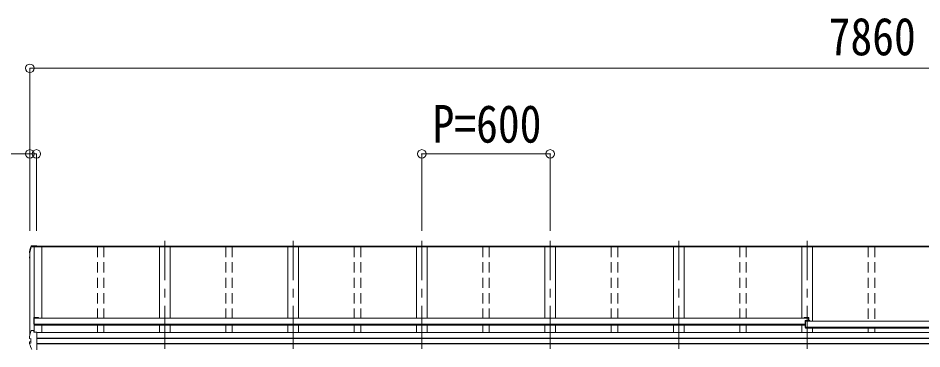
# Model space of a CAD drawing. Units: millimetres at full size, sheet at 1:40; details may follow other scales. Extents: x -11243 to 11243, y -7760 to 7760.
# Drawn here: x -8759 to -4538, y -1859 to -313 of the extents above; entities that cross this region are included whole.
import ezdxf
from ezdxf.enums import TextEntityAlignment as Align

# ---------------------------------------------------------------- set-up
doc = ezdxf.new("R2010")
doc.units = ezdxf.units.MM
doc.header["$LTSCALE"] = 40
doc.header["$PDMODE"] = 32
doc.header["$PDSIZE"] = 40
doc.linetypes.add('CHAIN1', pattern=[8, 5, -1, 1, -1])
doc.linetypes.add('DASHED1', pattern=[1.8, 1.2, -0.6])
for name, color, linetype, lineweight in [('0-1_本体', 5, 'CHAIN1', 9), ('0-3_ELV2', 4, 'Continuous', 9), ('0-6_OTH_LINE', 6, 'Continuous', 9)]:
    doc.layers.add(name, color=color, linetype=linetype, lineweight=lineweight)
doc.styles.add('ＭＳ ゴシック', font='')
doc.styles.get('ＭＳ ゴシック').set_extended_font_data('MS Gothic')

msp = doc.modelspace()

# ---------------------------------------------------------------- linework, layer by layer
at = {"layer": '0-1_本体'}
for p, q in [((-8073.78, -1857.92), (-8073.78, -1353.74)), ((-7473.78, -1857.92), (-7473.78, -1353.74)), ((-6873.78, -1857.92), (-6873.78, -1353.74)), ((-6273.78, -1857.92), (-6273.78, -1353.74)), ((-5673.78, -1857.92), (-5673.78, -1353.74)), ((-5073.78, -1857.92), (-5073.78, -1353.74))]:
    msp.add_line(p, q, dxfattribs=at)
at = {"layer": '0-3_ELV2'}
for p, q in [((-8698.64, -1378.28), (-8698.52, -1377.98)), ((-8698.52, -1377.98), (-8698.35, -1377.72)), ((-8698.35, -1377.72), (-8698.13, -1377.49)), ((-8698.13, -1377.49), (-8697.87, -1377.31)), ((-8697.87, -1377.31), (-8697.6, -1377.18)), ((-8697.6, -1377.18), (-8697.33, -1377.1)), ((-8697.33, -1377.1), (-8697.1, -1377.06)), ((-8648.78, -1382.27), (-8697.22, -1382.27)), ((-8697.1, -1377.06), (-8696.87, -1377.04)), ((-8696.87, -1377.04), (-8696.61, -1377.02)), ((-8696.61, -1377.02), (-8696.33, -1377.01)), ((-8696.33, -1377.01), (-8696.02, -1377)), ((-8696.02, -1377), (-8695.7, -1377)), ((-8695.78, -1377.01), (-8695.78, -1377)), ((-8695.78, -1377.01), (-8695.78, -1377.01)), ((-8695.78, -1377.01), (-8670.78, -1377.01)), ((-8670.78, -1379.53), (-8684.98, -1379.53)), ((-8684.75, -1382.12), (-8684.75, -1381.77)), ((-8684.68, -1382.27), (-8684.68, -1775.69)), ((-8673.78, -1382.03), (-8684.6, -1382.03)), ((-8684.08, -1779.64), (-8684.08, -1382.27)), ((-8673.78, -1381.03), (-8673.78, -1382.03)), ((-8670.78, -1381.03), (-8673.78, -1381.03)), ((-873.78, -1381.36), (-8673.78, -1381.36)), ((-873.78, -1382.26), (-8673.78, -1382.26)), ((-8670.78, -1381.03), (-8670.78, -1377.01)), ((-876.78, -1379.08), (-8670.78, -1379.08)), ((-8648.78, -1382.18), (-8648.78, -1714.62)), ((-8098.78, -1382.18), (-8098.78, -1714.62)), ((-8048.78, -1382.18), (-8048.78, -1714.62)), ((-7498.78, -1382.18), (-7498.78, -1714.62)), ((-7448.78, -1382.18), (-7448.78, -1714.62)), ((-6898.78, -1382.18), (-6898.78, -1714.62)), ((-6848.78, -1382.18), (-6848.78, -1714.62)), ((-6298.78, -1382.18), (-6298.78, -1714.62)), ((-6248.78, -1382.18), (-6248.78, -1714.62)), ((-5698.78, -1382.18), (-5698.78, -1714.62)), ((-5648.78, -1382.18), (-5648.78, -1714.62)), ((-5098.78, -1382.18), (-5098.78, -1714.62)), ((-5048.78, -1382.18), (-5048.78, -1728.74)), ((-8706.19, -1433.97), (-8706.19, -1429.91)), ((-8704.7, -1437.93), (-8706.1, -1434.45)), ((-8706.06, -1404.58), (-8706.09, -1404.84)), ((-8706.09, -1404.84), (-8706.09, -1404.89)), ((-8706.09, -1408.94), (-8706.09, -1404.89)), ((-8703.78, -1432.43), (-8705.14, -1432.69)), ((-8705.04, -1410.21), (-8703.78, -1410.45)), ((-8703.78, -1433.95), (-8704.62, -1434.12)), ((-8703.78, -1428.34), (-8704.61, -1428.44)), ((-8704.61, -1428.44), (-8704.61, -1428.44)), ((-8703.78, -1408.93), (-8704.55, -1408.78)), ((-8703.78, -1408.58), (-8704.47, -1408.45)), ((-8703.78, -1405.63), (-8703.78, -1792.49)), ((-8703.78, -1440.17), (-8704.7, -1437.93)), ((-8686.08, -1714.46), (-8686.08, -1743.92)), ((-8664.08, -1712.46), (-8684.08, -1712.46)), ((-8664.08, -1713.99), (-8684.08, -1713.99)), ((-5067.98, -1714.62), (-8684.08, -1714.62)), ((-8664.08, -1712.46), (-8664.08, -1714.62)), ((-5087.98, -1712.46), (-5087.98, -1714.62)), ((-5087.98, -1712.46), (-5067.98, -1712.46)), ((-5087.98, -1713.99), (-5067.98, -1713.99)), ((-5083.78, -1728.58), (-5083.78, -1758.04)), ((-5061.78, -1726.58), (-5081.78, -1726.58)), ((-5061.78, -1728.11), (-5081.78, -1728.11)), ((-5081.78, -1762.62), (-5081.78, -1728.11)), ((-4465.78, -1728.74), (-5081.78, -1728.74)), ((-5067.98, -1726.58), (-5067.98, -1713.99)), ((-5065.98, -1714.46), (-5065.98, -1726.58)), ((-5061.78, -1726.58), (-5061.78, -1728.74)), ((-8684.08, -1743.92), (-8686.08, -1743.92)), ((-5083.78, -1743.65), (-8684.08, -1743.65)), ((-5083.78, -1745.39), (-8684.08, -1745.39)), ((-5083.78, -1748.51), (-8684.08, -1748.51)), ((-8648.78, -1748.51), (-8648.78, -1782.17)), ((-8098.78, -1748.51), (-8098.78, -1782.17)), ((-8048.78, -1748.51), (-8048.78, -1782.17)), ((-7498.78, -1748.51), (-7498.78, -1782.17)), ((-7448.78, -1748.51), (-7448.78, -1782.17)), ((-6898.78, -1748.51), (-6898.78, -1782.17)), ((-6848.78, -1748.51), (-6848.78, -1782.17)), ((-6298.78, -1748.51), (-6298.78, -1782.17)), ((-6248.78, -1748.51), (-6248.78, -1782.17)), ((-5698.78, -1748.51), (-5698.78, -1782.17)), ((-5648.78, -1748.51), (-5648.78, -1782.17)), ((-5098.78, -1748.51), (-5098.78, -1782.17)), ((-5081.78, -1758.04), (-5083.78, -1758.04)), ((-4465.78, -1757.77), (-5081.78, -1757.77)), ((-4465.78, -1759.51), (-5081.78, -1759.51)), ((-4465.78, -1762.62), (-5081.78, -1762.62)), ((-5048.78, -1762.63), (-5048.78, -1782.17)), ((-8706.06, -1801.37), (-8706.09, -1801.63)), ((-8706.09, -1801.63), (-8706.09, -1801.68)), ((-8706.09, -1809.07), (-8706.09, -1801.68)), ((-8706.09, -1809.02), (-8706.06, -1808.76)), ((-8706.09, -1809.11), (-8706.09, -1809.02)), ((-8706.02, -1809.49), (-8706.08, -1809.11)), ((-8705.84, -1809.84), (-8706.02, -1809.49)), ((-8705.58, -1810.11), (-8705.84, -1809.84)), ((-8705.31, -1810.28), (-8705.58, -1810.11)), ((-8705.07, -1810.38), (-8705.31, -1810.28)), ((-8705.27, -1809.19), (-8705.22, -1808.87)), ((-8705.26, -1809.52), (-8705.27, -1809.19)), ((-8705.19, -1809.83), (-8705.26, -1809.52)), ((-8705.07, -1810.1), (-8705.19, -1809.83)), ((-8704.9, -1810.32), (-8705.07, -1810.1)), ((-8704.83, -1810.45), (-8705.07, -1810.38)), ((-8704.7, -1810.47), (-8704.9, -1810.32)), ((-8704.55, -1810.53), (-8704.83, -1810.45)), ((-8704.47, -1810.54), (-8704.7, -1810.47)), ((-8698.21, -1811.31), (-8704.47, -1810.54)), ((-8704.47, -1810.54), (-8704.47, -1810.54)), ((-8698.79, -1811.33), (-8698.83, -1811.24)), ((-8698.78, -1811.45), (-8698.79, -1811.33)), ((-8698.78, -1811.45), (-8698.78, -1830.66)), ((-8698.21, -1811.31), (-8698.13, -1811.34)), ((-8698.21, -1811.31), (-8698.21, -1811.31)), ((-8698.13, -1811.34), (-8698.05, -1811.39)), ((-8698.05, -1811.39), (-8697.99, -1811.47)), ((-8697.99, -1811.47), (-8697.94, -1811.56)), ((-8697.94, -1811.56), (-8697.91, -1811.67)), ((-8697.91, -1811.67), (-8697.9, -1811.79)), ((-8697.02, -1773.37), (-8684.98, -1773.37)), ((-8684.75, -1774.86), (-8684.98, -1773.37)), ((-8684.98, -1779.99), (-8684.98, -1773.37)), ((-8670.78, -1779.99), (-8684.98, -1779.99)), ((-8684.75, -1774.86), (-8684.75, -1775.21)), ((-8684.03, -1779.99), (-8684.75, -1775.21)), ((-8684.6, -1779.99), (-8684.6, -1776.32)), ((-8684.04, -1779.99), (-8684.6, -1776.32)), ((-8670.78, -1862.41), (-8670.78, -1779.99)), ((-876.78, -1782.17), (-8670.78, -1782.17)), ((-876.78, -1808.7), (-8670.78, -1808.7)), ((-876.78, -1809.59), (-8670.78, -1809.59)), ((-8706.2, -1834.27), (-8706.19, -1834.09)), ((-8706.16, -1834.45), (-8706.2, -1834.27)), ((-8706.19, -1834.11), (-8706.19, -1826.72)), ((-8706.09, -1834.61), (-8706.16, -1834.45)), ((-8706.1, -1834.59), (-8703.25, -1841.41)), ((-8705.41, -1834.12), (-8705.37, -1833.76)), ((-8705.39, -1834.48), (-8705.41, -1834.12)), ((-8705.3, -1834.8), (-8705.39, -1834.48)), ((-8705.37, -1833.76), (-8705.26, -1833.43)), ((-8705.26, -1833.43), (-8705.08, -1833.15)), ((-8705.14, -1825.44), (-8699.18, -1824.29)), ((-8705.08, -1833.15), (-8704.86, -1832.94)), ((-8704.86, -1832.94), (-8704.61, -1832.83)), ((-8704.61, -1832.82), (-8698.21, -1831.13)), ((-8704.61, -1832.82), (-8704.61, -1832.83)), ((-8703.25, -1841.41), (-8700.3, -1848.14)), ((-8700.3, -1848.14), (-8697.26, -1854.79)), ((-8698.21, -1831.13), (-8698.13, -1831.09)), ((-8698.21, -1831.13), (-8698.21, -1831.13)), ((-8698.13, -1831.09), (-8698.05, -1831.03)), ((-8698.05, -1831.03), (-8697.99, -1830.95)), ((-8697.99, -1830.95), (-8697.94, -1830.84)), ((-8697.94, -1830.84), (-8697.91, -1830.73)), ((-8697.91, -1830.73), (-8697.9, -1830.61)), ((-8697.26, -1854.79), (-8694.14, -1861.35)), ((-876.78, -1832.81), (-8670.78, -1832.81)), ((-876.78, -1834.73), (-8670.78, -1834.73))]:
    msp.add_line(p, q, dxfattribs=at)
at = {"layer": '0-3_ELV2', "linetype": 'DASHED1'}
for p, q in [((-8388.78, -1382.18), (-8388.78, -1714.62)), ((-8358.78, -1382.18), (-8358.78, -1714.62)), ((-7788.78, -1382.18), (-7788.78, -1714.62)), ((-7758.78, -1382.18), (-7758.78, -1714.62)), ((-7188.78, -1382.18), (-7188.78, -1714.62)), ((-7158.78, -1382.18), (-7158.78, -1714.62)), ((-6588.78, -1382.18), (-6588.78, -1714.62)), ((-6558.78, -1382.18), (-6558.78, -1714.62)), ((-5988.78, -1382.18), (-5988.78, -1714.62)), ((-5958.78, -1382.18), (-5958.78, -1714.62)), ((-5388.78, -1382.18), (-5388.78, -1714.62)), ((-5358.78, -1382.18), (-5358.78, -1714.62)), ((-4788.78, -1382.18), (-4788.78, -1728.74)), ((-4758.78, -1382.18), (-4758.78, -1728.74)), ((-8388.78, -1748.51), (-8388.78, -1782.17)), ((-8358.78, -1748.51), (-8358.78, -1782.17)), ((-7788.78, -1748.51), (-7788.78, -1782.17)), ((-7758.78, -1748.51), (-7758.78, -1782.17)), ((-7188.78, -1748.51), (-7188.78, -1782.17)), ((-7158.78, -1748.51), (-7158.78, -1782.17)), ((-6588.78, -1748.51), (-6588.78, -1782.17)), ((-6558.78, -1748.51), (-6558.78, -1782.17)), ((-5988.78, -1748.51), (-5988.78, -1782.17)), ((-5958.78, -1748.51), (-5958.78, -1782.17)), ((-5388.78, -1748.51), (-5388.78, -1782.17)), ((-5358.78, -1748.51), (-5358.78, -1782.17)), ((-4788.78, -1762.62), (-4788.78, -1782.17)), ((-4758.78, -1762.62), (-4758.78, -1782.17))]:
    msp.add_line(p, q, dxfattribs=at)
at = {"layer": '0-3_ELV2'}
for points in [[(-8706.06, -1404.57), (-8703.73, -1395.72), (-8701.27, -1386.95), (-8698.65, -1378.29)], [(-8697.02, -1380.62), (-8684.98, -1380.62), (-8684.75, -1382.12), (-8697.17, -1382.12)], [(-8684.98, -1380.62), (-8684.98, -1379.53), (-8684.6, -1382.03)]]:
    msp.add_lwpolyline(points, dxfattribs=at)
for centre, radius, start, end in [((-8220.77, -1528.28), 499.82, 162.96047, 166.14879), ((-8220.77, -1528.28), 498.32, 162.94349, 166.12469), ((-8697.02, -1382.32), 1.7, 89.95676, 162.90929), ((-8704.9, -1429.91), 1.3, 100.9005, 179.9623), ((-8704.9, -1433.97), 1.3, 100.8868, 201.66215), ((-8704.8, -1408.93), 1.3, 166.2046, 259.10358), ((-8241.45, -1249.4), 498.64, 201.74241, 202.00165), ((-8241.45, -1249.05), 498.64, 201.78246, 202.00165), ((-8684.08, -1714.46), 2, 90, 180), ((-5081.78, -1728.58), 2, 90, 180), ((-5067.98, -1714.46), 2, 0, 90), ((-8220.77, -1921.03), 499.82, 162.96047, 166.14879), ((-8697.02, -1775.07), 1.7, 89.95676, 162.90929), ((-8704.9, -1826.72), 1.3, 100.9005, 179.9623), ((-8699.28, -1823.8), 0.499, 280.91518, 359.94761)]:
    msp.add_arc(centre, radius, start, end, dxfattribs=at)
at = {"layer": '0-6_OTH_LINE'}
for p, q in [((-8703.78, -548.11), (-843.78, -548.11)), ((-8703.78, -548.11), (-8703.78, -1307.11)), ((-8703.78, -948.11), (-9052.54, -948.11)), ((-8673.78, -948.11), (-8703.78, -948.11)), ((-8703.78, -948.11), (-8703.78, -1307.11)), ((-8673.78, -948.11), (-8673.78, -1307.11)), ((-6273.78, -948.11), (-6873.78, -948.11)), ((-6873.78, -948.11), (-6873.78, -1307.11)), ((-6273.78, -948.11), (-6273.78, -1307.11))]:
    msp.add_line(p, q, dxfattribs=at)
for p in [(-8703.78, -548.11), (-8703.78, -948.11), (-8673.78, -948.11), (-6873.78, -948.11), (-6273.78, -948.11)]:
    msp.add_point(p, dxfattribs=at)

# ---------------------------------------------------------------- texts
at = {"layer": '0-6_OTH_LINE', "color": 7, "style": 'ＭＳ ゴシック', "width": 0.85}
for s, p in [('7860', (-4973.78, -540.11)), ('P=600', (-6823.78, -948.11))]:
    msp.add_text(s, height=176, dxfattribs=at).set_placement(p, align=Align.BOTTOM_LEFT)

doc.saveas('drawing.dxf')
